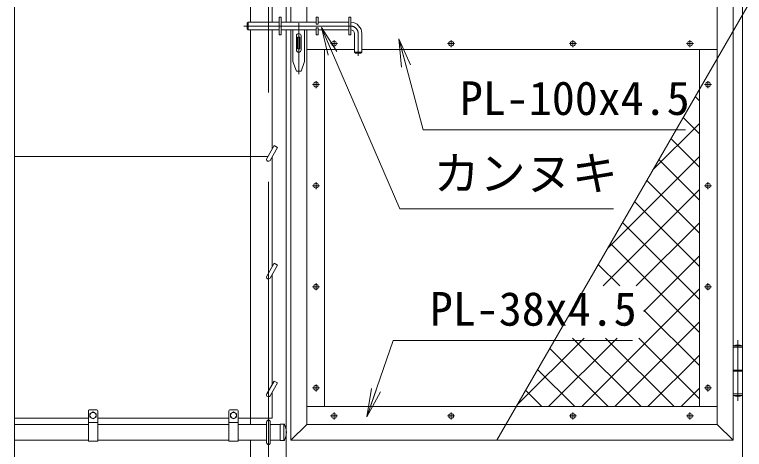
# Model space of a CAD drawing. Units: millimetres, scale not verified. Extents: x -6300 to 6300, y -4455 to 4455.
# Drawn here: x -3622 to -2064, y -1039 to -110 of the extents above; entities that cross this region are included whole.
import ezdxf
from ezdxf.enums import TextEntityAlignment as Align

# ---------------------------------------------------------------- set-up
doc = ezdxf.new("R2010")
doc.units = ezdxf.units.MM
doc.header["$LTSCALE"] = 30
doc.linetypes.add('USER1', pattern=[50.8, 31.75, -6.35, 6.35, -6.35])
for name, color, linetype, lineweight in [('0-0_D-STR1', 1, 'Continuous', 18), ('0-2_D-STR3', 3, 'Continuous', 13), ('0-3_D-BMK', 2, 'USER1', 13), ('0-6_D-DCR-HCH', 7, 'Continuous', 9), ('0-7_D-STR-DIM', 7, 'Continuous', 9), ('0-8_0', 7, 'Continuous', 9), ('0-9_D-STR-TXT', 7, 'Continuous', 9), ('0-B_Defpoints', 8, 'Continuous', 18)]:
    doc.layers.add(name, color=color, linetype=linetype, lineweight=lineweight)
doc.styles.add('ＭＳ ゴシック', font='')
doc.styles.get('ＭＳ ゴシック').set_extended_font_data('MS Gothic')

# ---------------------------------------------------------------- blocks, each defined once
blk = doc.blocks.new('_Open')
at = {"layer": '0-8_0'}
blk.add_line((-30, 5), (0, 0), dxfattribs=at)
blk.add_lwpolyline([(-30, -5), (0, 0), (-30, 0)], dxfattribs=at)

msp = doc.modelspace()

# ---------------------------------------------------------------- linework, layer by layer
at = {"layer": '0-0_D-STR1'}
for p, q in [((-3118.2, -126.05), (-3118.2, 1916.95)), ((-3041.9, 800.95), (-3041.9, -126.05)), ((-3041.9, 800.95), (-3041.9, -126.05)), ((-2067.4, 800.95), (-2067.4, -1404.05)), ((-3032.4, 750.95), (-3032.4, -126.05)), ((-2087.4, -1019.05), (-2087.4, 750.95)), ((-2998.4, 716.95), (-2998.4, -126.05)), ((-2121.4, -985.05), (-2121.4, 716.95)), ((-3118.2, -985.05), (-3118.2, -142.05)), ((-3041.9, -142.05), (-3041.9, -1404.05)), ((-3032.4, -142.05), (-3032.4, -1019.05)), ((-2998.4, -142.05), (-2998.4, -985.05)), ((-2998.4, -184.05), (-2896.4, -184.05)), ((-2960.4, -184.05), (-2960.4, -947.05)), ((-2880.4, -184.05), (-2121.4, -184.05)), ((-2159.4, -947.05), (-2159.4, -184.05)), ((-2998.4, -947.05), (-2121.4, -947.05)), ((-3622.15, -985.05), (-3464.65, -985.05)), ((-3444.65, -985.05), (-3164.65, -985.05)), ((-3144.65, -985.05), (-3084.05, -985.05)), ((-3076.05, -985.05), (-3055.15, -985.05)), ((-3046.81, -984.55), (-3055.15, -984.55)), ((-3055.15, -1019.55), (-3055.15, -984.55)), ((-3047.15, -1019.55), (-3047.15, -984.55)), ((-2998.4, -985.05), (-3032.4, -1019.05)), ((-2998.4, -985.05), (-2121.4, -985.05)), ((-2121.4, -985.05), (-2087.4, -1019.05)), ((-3622.15, -1019.05), (-3464.65, -1019.05)), ((-3444.65, -1019.05), (-3164.65, -1019.05)), ((-3144.65, -1019.05), (-3084.05, -1019.05)), ((-3076.05, -1019.05), (-3055.15, -1019.05)), ((-3046.81, -1019.55), (-3055.15, -1019.55)), ((-3032.4, -1019.05), (-2087.4, -1019.05))]:
    msp.add_line(p, q, dxfattribs=at)
msp.add_lwpolyline([(-3041.9, -1404.05), (-3118.2, -1404.05), (-3118.2, -1019.05)], dxfattribs=at)
for centre, radius, start, end in [((-3046.81, -985.55), 1, 32.29827, 90), ((-3077.37, -1002.05), 35.72, 331.52136, 28.47864), ((-3046.81, -1018.55), 1, 270, 327.70173)]:
    msp.add_arc(centre, radius, start, end, dxfattribs=at)
at = {"layer": '0-2_D-STR3'}
for p, q in [((-3072.05, -126.05), (-3072.05, -93.19)), ((-3057.15, -153.05), (-3057.15, -115.05)), ((-3057.15, -115.05), (-3052.65, -115.05)), ((-3052.65, -153.05), (-3052.65, -115.05)), ((-2978.4, -130.05), (-2978.4, -115.05)), ((-2978.4, -115.05), (-2973.9, -115.05)), ((-2973.9, -130.05), (-2973.9, -115.05)), ((-2908.52, -153.05), (-2908.52, -115.05)), ((-2908.52, -115.05), (-2904.02, -115.05)), ((-2904.02, -153.05), (-2904.02, -115.05)), ((-3125.4, -128.05), (-3125.4, -140.05)), ((-3123.4, -142.05), (-3125.4, -140.05)), ((-3123.4, -126.05), (-3057.15, -126.05)), ((-3052.65, -126.05), (-2978.4, -126.05)), ((-2978.4, -130.05), (-2973.9, -130.05)), ((-2978.4, -153.05), (-2978.4, -138.05)), ((-2978.4, -138.05), (-2973.9, -138.05)), ((-2974.02, -126.05), (-2908.52, -126.05)), ((-2973.9, -153.05), (-2973.9, -138.05)), ((-3123.4, -142.05), (-3057.15, -142.05)), ((-3072.05, -397.19), (-3072.05, -142.05)), ((-3057.15, -153.05), (-3052.65, -153.05)), ((-3052.65, -142.05), (-2978.4, -142.05)), ((-3027.9, -142.05), (-3027.9, -210.05)), ((-3020.4, -155.05), (-3020.4, -185.05)), ((-3010.4, -155.05), (-3010.4, -185.05)), ((-3002.9, -142.05), (-3002.9, -210.05)), ((-2978.4, -153.05), (-2973.9, -153.05)), ((-2974.02, -142.05), (-2908.52, -142.05)), ((-2908.52, -153.05), (-2904.02, -153.05)), ((-2896.4, -150.05), (-2896.4, -190.05)), ((-2880.4, -150.05), (-2880.4, -190.05)), ((-3017.65, -157.55), (-3017.65, -182.55)), ((-3017.65, -157.55), (-3013.15, -157.55)), ((-3013.15, -157.55), (-3013.15, -182.55)), ((-3017.65, -182.55), (-3013.15, -182.55)), ((-2896.4, -190.05), (-2894.4, -192.05)), ((-2896.4, -190.05), (-2880.4, -190.05)), ((-2894.4, -192.05), (-2882.4, -192.05)), ((-2882.4, -192.05), (-2880.4, -190.05)), ((-3020.4, -230.05), (-3027.9, -210.05)), ((-3010.4, -230.05), (-3002.9, -210.05)), ((-3020.4, -230.05), (-3010.4, -230.05)), ((-3067.58, -389.46), (-3083.51, -417.05)), ((-3060.65, -393.46), (-3067.58, -389.46)), ((-3060.65, -393.46), (-3076.58, -421.05)), ((-3622.15, -413.05), (-3081.2, -413.05)), ((-3072.05, -648.69), (-3072.05, -413.19)), ((-3067.58, -640.96), (-3083.51, -668.55)), ((-3060.65, -644.96), (-3076.58, -672.55)), ((-3060.65, -644.96), (-3067.58, -640.96)), ((-3072.05, -900.19), (-3072.05, -664.69)), ((-2087.4, -817.05), (-2067.4, -817.05)), ((-2087.4, -923.05), (-2087.4, -817.05)), ((-2087.4, -820.05), (-2067.4, -820.05)), ((-2067.4, -817.05), (-2067.4, -923.05)), ((-2087.4, -869.05), (-2067.4, -869.05)), ((-2067.4, -871.05), (-2087.4, -871.05)), ((-3067.58, -892.46), (-3083.51, -920.05)), ((-3060.65, -896.46), (-3076.58, -924.05)), ((-3060.65, -896.46), (-3067.58, -892.46)), ((-3072.05, -972.05), (-3072.05, -916.19)), ((-2067.4, -920.05), (-2087.4, -920.05)), ((-2087.4, -923.05), (-2067.4, -923.05)), ((-3464.65, -1021.05), (-3464.65, -956.05)), ((-3462.65, -954.05), (-3446.65, -954.05)), ((-3461.15, -969.79), (-3461.15, -962.31)), ((-3448.15, -969.79), (-3448.15, -962.31)), ((-3444.65, -1021.05), (-3444.65, -956.05)), ((-3164.65, -1021.05), (-3164.65, -956.05)), ((-3162.65, -954.05), (-3146.65, -954.05)), ((-3161.15, -969.79), (-3161.15, -962.31)), ((-3148.15, -969.79), (-3148.15, -962.31)), ((-3144.65, -1021.05), (-3144.65, -956.05)), ((-3464.65, -972.05), (-3622.15, -972.05)), ((-3464.65, -981.05), (-3444.65, -981.05)), ((-3454.65, -973.55), (-3461.15, -969.79)), ((-3448.15, -969.79), (-3454.65, -973.55)), ((-3164.65, -972.05), (-3444.65, -972.05)), ((-3164.65, -981.05), (-3144.65, -981.05)), ((-3154.65, -973.55), (-3161.15, -969.79)), ((-3148.15, -969.79), (-3154.65, -973.55)), ((-3072.05, -972.05), (-3144.65, -972.05)), ((-3084.05, -1024.05), (-3084.05, -980.05)), ((-3076.05, -1024.05), (-3076.05, -980.05)), ((-3464.65, -1021.05), (-3444.65, -1021.05)), ((-3164.65, -1021.05), (-3144.65, -1021.05))]:
    msp.add_line(p, q, dxfattribs=at)
for points in [[(-3125.4, -128.05), (-3123.4, -126.05), (-3123.4, -142.05)], [(-3448.15, -962.31), (-3454.65, -958.55), (-3461.15, -962.31)], [(-3148.15, -962.31), (-3154.65, -958.55), (-3161.15, -962.31)]]:
    msp.add_lwpolyline(points, dxfattribs=at)
for centre, radius in [((-2939.9, -171.55), 5.25), ((-2689.9, -171.55), 5.25), ((-2429.9, -171.55), 5.25), ((-2179.9, -171.55), 5.25), ((-2978.4, -259.05), 5.25), ((-2141.4, -259.05), 5.25), ((-2978.4, -475.05), 5.25), ((-2141.4, -475.05), 5.25), ((-2978.4, -691.05), 5.25), ((-2141.4, -691.05), 5.25), ((-2978.4, -907.05), 5.25), ((-2141.4, -907.05), 5.25), ((-3454.65, -966.05), 6.49), ((-3154.65, -966.05), 6.49), ((-2939.9, -967.05), 5.25), ((-2689.9, -967.05), 5.25), ((-2429.9, -967.05), 5.25), ((-2179.9, -967.05), 5.25)]:
    msp.add_circle(centre, radius, dxfattribs=at)
for centre, radius, start, end in [((-2904.52, -150.05), 24, 0, 88.80625), ((-3015.4, -155.05), 5, 0, 180), ((-2904.52, -150.05), 8, 0, 86.41668), ((-3015.4, -185.05), 5, 180, 0), ((-3080.05, -419.05), 4, 150, 330), ((-3080.05, -670.55), 4, 150, 330), ((-2077.4, -841.05), 26, 67.38014, 112.61986), ((-3080.05, -922.05), 4, 150, 330), ((-2077.4, -899.05), 26, 247.38014, 292.61986), ((-3462.65, -956.05), 2, 90, 180), ((-3446.65, -956.05), 2, 0, 90), ((-3162.65, -956.05), 2, 90, 180), ((-3146.65, -956.05), 2, 0, 90), ((-3080.05, -980.05), 4, 0, 180), ((-3080.05, -1024.05), 4, 180, 0)]:
    msp.add_arc(centre, radius, start, end, dxfattribs=at)
at = {"layer": '0-3_D-BMK'}
for p, q in [((-3080.05, -1419.05), (-3080.05, 1990.95)), ((-3132.26, -134.05), (-2904.4, -134.05)), ((-3015.4, -128.05), (-3015.4, -237.05)), ((-2888.4, -150.05), (-2888.4, -197.87)), ((-2939.9, -164.11), (-2939.9, -178.99)), ((-2689.9, -164.11), (-2689.9, -178.99)), ((-2429.9, -164.11), (-2429.9, -178.99)), ((-2179.9, -164.11), (-2179.9, -178.99)), ((-2932.46, -171.55), (-2947.34, -171.55)), ((-2682.46, -171.55), (-2697.34, -171.55)), ((-2422.46, -171.55), (-2437.34, -171.55)), ((-2172.46, -171.55), (-2187.34, -171.55)), ((-2985.84, -259.05), (-2970.96, -259.05)), ((-2978.4, -251.61), (-2978.4, -266.49)), ((-2148.84, -259.05), (-2133.96, -259.05)), ((-2141.4, -251.61), (-2141.4, -266.49)), ((-2985.84, -475.05), (-2970.96, -475.05)), ((-2978.4, -467.61), (-2978.4, -482.49)), ((-2148.84, -475.05), (-2133.96, -475.05)), ((-2141.4, -467.61), (-2141.4, -482.49)), ((-2978.4, -683.61), (-2978.4, -698.49)), ((-2141.4, -683.61), (-2141.4, -698.49)), ((-2985.84, -691.05), (-2970.96, -691.05)), ((-2148.84, -691.05), (-2133.96, -691.05)), ((-2077.4, -935.05), (-2077.4, -805.05)), ((-2978.4, -899.61), (-2978.4, -914.49)), ((-2141.4, -899.61), (-2141.4, -914.49)), ((-2970.96, -907.05), (-2985.84, -907.05)), ((-2133.96, -907.05), (-2148.84, -907.05)), ((-2939.9, -959.61), (-2939.9, -974.49)), ((-2689.9, -959.61), (-2689.9, -974.49)), ((-2429.9, -959.61), (-2429.9, -974.49)), ((-2179.9, -959.61), (-2179.9, -974.49)), ((-2932.46, -967.05), (-2947.34, -967.05)), ((-2682.46, -967.05), (-2697.34, -967.05)), ((-2422.46, -967.05), (-2437.34, -967.05)), ((-2172.46, -967.05), (-2187.34, -967.05))]:
    msp.add_line(p, q, dxfattribs=at)
msp.add_arc((-2904.4, -150.05), 16, 0, 90, dxfattribs=at)
at = {"layer": '0-6_D-DCR-HCH'}
for p, q in [((-2162.99, -274.89), (-2159.4, -271.3)), ((-2159.4, -293.93), (-2168.64, -284.68)), ((-2259.58, -442.2), (-2159.4, -342.01)), ((-2159.4, -364.64), (-2194.52, -329.51)), ((-2159.4, -435.35), (-2220.41, -374.34)), ((-2356.17, -609.5), (-2159.4, -412.72)), ((-2159.4, -506.06), (-2246.29, -419.17)), ((-2159.4, -576.77), (-2272.17, -464)), ((-2365.16, -689.2), (-2159.4, -483.43)), ((-2159.4, -647.48), (-2298.05, -508.83)), ((-2159.4, -718.19), (-2323.93, -553.66)), ((-2294.45, -689.2), (-2159.4, -554.14)), ((-2159.4, -788.91), (-2349.81, -598.49)), ((-2278.16, -743.62), (-2159.4, -624.85)), ((-2329.81, -689.2), (-2375.7, -643.31)), ((-2410.88, -947.05), (-2159.4, -695.56)), ((-2400.52, -689.2), (-2401.58, -688.14)), ((-2159.4, -859.62), (-2278.16, -740.85)), ((-2340.17, -947.05), (-2159.4, -766.28)), ((-2549.36, -944.11), (-2405.81, -800.56)), ((-2481.59, -947.05), (-2335.1, -800.56)), ((-2284.1, -947.05), (-2430.59, -800.56)), ((-2213.38, -947.05), (-2359.87, -800.56)), ((-2159.4, -930.33), (-2289.16, -800.56)), ((-2354.81, -947.05), (-2479.22, -822.63)), ((-2269.46, -947.05), (-2159.4, -836.99)), ((-2425.52, -947.05), (-2505.11, -867.46)), ((-2496.23, -947.05), (-2530.99, -912.29)), ((-2198.75, -947.05), (-2159.4, -907.7))]:
    msp.add_line(p, q, dxfattribs=at)
at = {"layer": '0-7_D-STR-DIM'}
msp.add_line((-3622.15, -1142.05), (-3622.15, 425.3), dxfattribs=at)
at = {"layer": '0-9_D-STR-TXT'}
for points in [[(-2343.33, -524.36), (-2799.28, -524.36), (-2966.04, -139.03)], [(-2189.6, -355.81), (-2749.87, -355.81), (-2800.89, -163.36)], [(-2302.43, -806), (-2813.97, -806), (-2869.15, -966.84)]]:
    msp.add_lwpolyline(points, dxfattribs=at)
at = {"layer": '0-B_Defpoints'}
msp.add_line((-1487.15, 895.7), (-2592.63, -1019.05), dxfattribs=at)

# ---------------------------------------------------------------- block references
at = {"layer": '0-9_D-STR-TXT', "xscale": 2, "yscale": 2}
for p, rotation in [((-2966.84, -137.2), 113.40164), ((-2801.4, -161.42), 104.84646), ((-2869.8, -968.73), 251.06303)]:
    msp.add_blockref('_Open', p, dxfattribs=dict(at, rotation=rotation))

# ---------------------------------------------------------------- texts
at = {"layer": '0-9_D-STR-TXT', "style": 'ＭＳ ゴシック'}
for s, p in [('PL-100x4.5', (-2671.2, -345.69)), ('カンヌキ', (-2727.46, -506.25)), ('PL-38x4.5', (-2735.3, -795.88))]:
    msp.add_text(s, height=72.14, dxfattribs=at).set_placement(p, align=Align.BOTTOM_LEFT)

doc.saveas('drawing.dxf')
